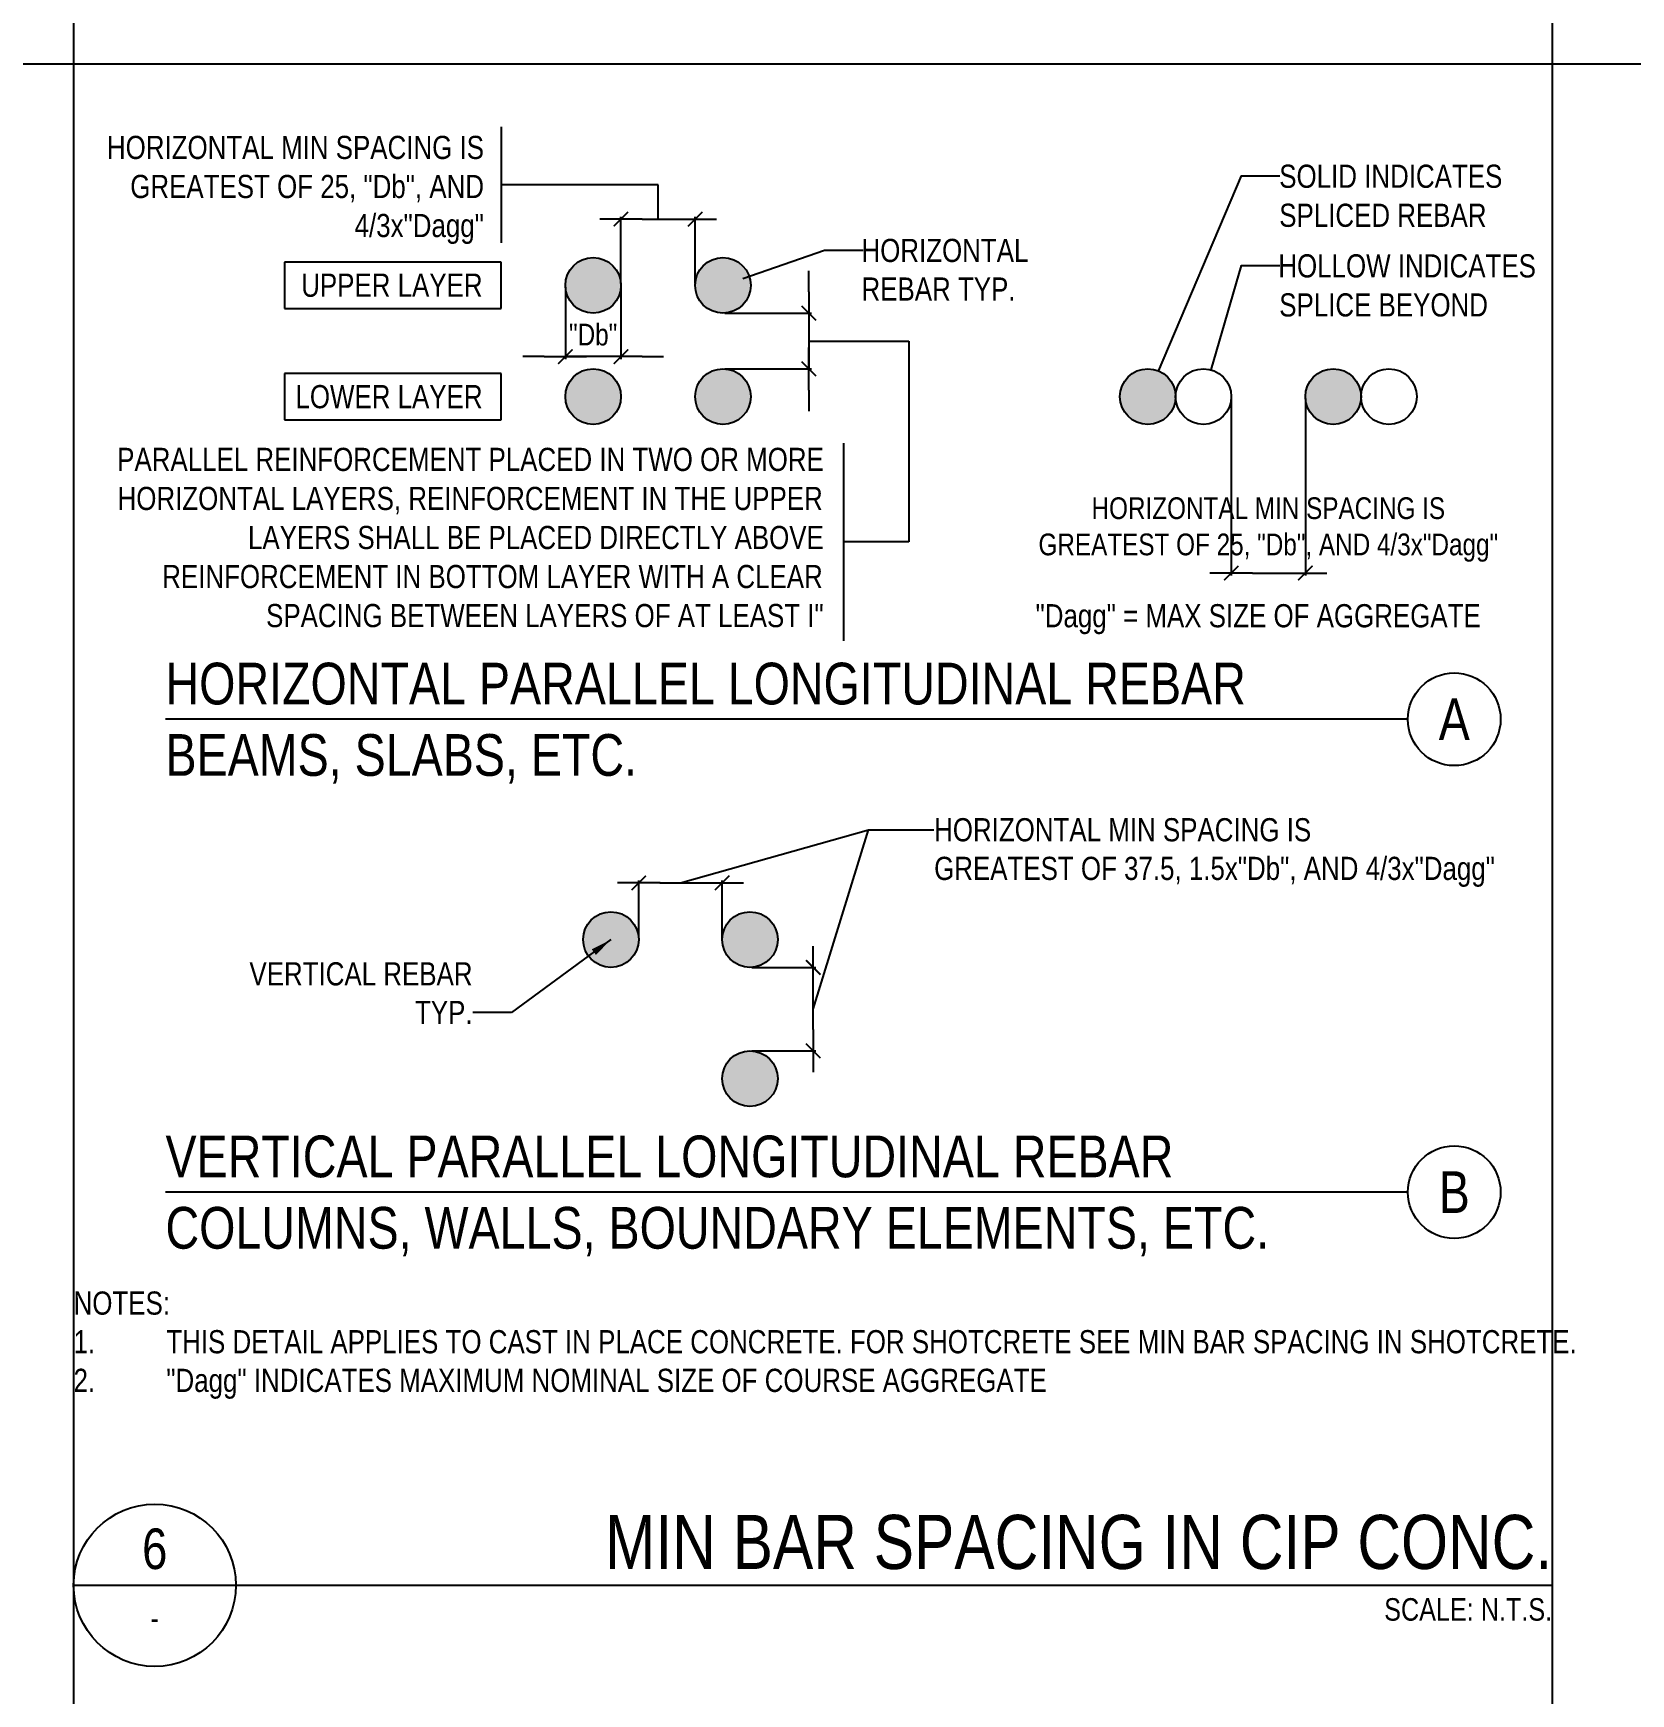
# Model space of a CAD drawing. Header units: millimetres. Extents: x 1990 to 90214, y -16050 to 57150.
# Drawn here: x 19629 to 37268, y 20852 to 39187 of the extents above; entities that cross this region are included whole.
import ezdxf
from ezdxf.enums import TextEntityAlignment as Align

# ---------------------------------------------------------------- set-up
doc = ezdxf.new("R2010")
doc.units = ezdxf.units.MM
doc.layers.add('NPLT-JLA', color=193, linetype='Continuous', plot=False)
for name, color, linetype in [('S-G-DIMS', 1, 'Continuous'), ('S-G-LEDR', 2, 'Continuous'), ('S-G-STTL', 4, 'Continuous'), ('S-G-TEXT', 3, 'Continuous'), ('S-G-THIN', 1, 'Continuous'), ('S-G-TITL', 7, 'Continuous'), ('S-G-TITLREF', 4, 'Continuous'), ('S-LOCI-DIM-IN-100', 1, 'Continuous')]:
    doc.layers.add(name, color=color, linetype=linetype)
doc.styles.add('ARIAL', font='arial.ttf', dxfattribs={"width": 0.8})
doc.dimstyles.new('ARIALDIMS', dxfattribs={"dimscale": 12, "dimtxt": 20, "dimasz": 19.5, "dimexe": 2.25, "dimexo": 1.75, "dimgap": 10, "dimtad": 1, "dimzin": 3, "dimdsep": 46, "dimtxsty": 'ARIAL', "dimblk1": 'nyatick', "dimblk2": 'nyatick', "dimsah": 1, "dimcen": 2.25, "dimclrd": 1, "dimclre": 1, "dimclrt": 2, "dimadec": 0, "dimazin": 0, "dimtfac": 1, "dimtmove": 0, "dimatfit": 3, "dimfxl": 1, "dimfrac": 2, "dimtolj": 1, "dimtzin": 0, "dimarcsym": 0})

# ---------------------------------------------------------------- blocks, each defined once
blk = doc.blocks.new('nyatick')
at = {"layer": 'S-G-DIMS'}
blk.add_line((-1.005000000008295, 9.094947017729282e-13), (1.004999999997381, 9.094947017729282e-13), dxfattribs=at)
at = {"layer": 'S-G-DIMS', "const_width": 0.07999999999999999}
blk.add_lwpolyline([(0.3399999999928696, 0.3400000000001455), (-0.3400000000037835, -0.339999999999236)], dxfattribs=at)
blk = doc.blocks.new('*D67')
at = {"layer": 'Defpoints', "color": 0, "transparency": 16777216}
for p in [(27236.22325240022, 29805.70874182626), (26314.88704550372, 29179.5302014247), (27236.22325240022, 29179.5302014247)]:
    blk.add_point(p, dxfattribs=at)
at = {"layer": 'S-LOCI-DIM-IN-100', "color": 1, "lineweight": -2, "transparency": 16777216}
for p, q in [((26314.88704550372, 29200.5302014247), (26314.88704550372, 29832.70874182626)), ((26548.88704550372, 29805.70874182626), (27002.22325240022, 29805.70874182626)), ((27236.22325240022, 29200.5302014247), (27236.22325240022, 29832.70874182626))]:
    blk.add_line(p, q, dxfattribs=at)
at = {"layer": 'S-LOCI-DIM-IN-100', "color": 1, "lineweight": -2, "transparency": 16777216, "xscale": 234, "yscale": 234, "zscale": 234, "rotation": 180}
blk.add_blockref('nyatick', (26314.88704550372, 29805.70874182626), dxfattribs=at)
at = {"layer": 'S-LOCI-DIM-IN-100', "color": 1, "lineweight": -2, "transparency": 16777216, "xscale": 234, "yscale": 234, "zscale": 234}
blk.add_blockref('nyatick', (27236.22325240022, 29805.70874182626), dxfattribs=at)
blk = doc.blocks.new('*D68')
at = {"layer": 'Defpoints', "color": 0, "transparency": 16777216}
for p in [(27543.3353213658, 28872.41813245918), (28241.53791573472, 28872.41813245918), (27543.3353213658, 27951.08192556266)]:
    blk.add_point(p, dxfattribs=at)
at = {"layer": 'S-LOCI-DIM-IN-100', "color": 1, "lineweight": -2, "transparency": 16777216}
for p, q in [((27564.3353213658, 28872.41813245918), (28268.53791573472, 28872.41813245918)), ((28241.53791573472, 28185.08192556266), (28241.53791573472, 28638.41813245918)), ((27564.3353213658, 27951.08192556266), (28268.53791573472, 27951.08192556266))]:
    blk.add_line(p, q, dxfattribs=at)
at = {"layer": 'S-LOCI-DIM-IN-100', "color": 1, "lineweight": -2, "transparency": 16777216, "xscale": 234, "yscale": 234, "zscale": 234}
for p, rotation in [((28241.53791573472, 28872.41813245918), 90), ((28241.53791573472, 27951.08192556266), 270)]:
    blk.add_blockref('nyatick', p, dxfattribs=dict(at, rotation=rotation))

msp = doc.modelspace()

# ---------------------------------------------------------------- hatches: boundary and pattern name
at = {"layer": 'S-G-THIN'}
h = msp.add_hatch(color=256, dxfattribs=at)
h.dxf.hatch_style = 1
edge = h.paths.add_edge_path()
edge.add_arc((25811.62661797292, 36403.07003294649), 307.1120689655148, 0, 360)
h = msp.add_hatch(color=256, dxfattribs=at)
h.dxf.hatch_style = 1
edge = h.paths.add_edge_path()
edge.add_arc((27244.8162731453, 36403.07003294649), 307.1120689655148, 0, 360)
h = msp.add_hatch(color=256, dxfattribs=at)
h.dxf.hatch_style = 1
edge = h.paths.add_edge_path()
edge.add_arc((25811.62661797292, 35174.62175708442), 307.1120689655148, 0, 360)
h = msp.add_hatch(color=256, dxfattribs=at)
h.dxf.hatch_style = 1
edge = h.paths.add_edge_path()
edge.add_arc((27244.8162731453, 35174.62175708442), 307.1120689655148, 0, 360)
h = msp.add_hatch(color=256, dxfattribs=at)
h.dxf.hatch_style = 1
edge = h.paths.add_edge_path()
edge.add_arc((31935.54251171516, 35174.62175708442), 307.1120689655148, 0, 360)
h = msp.add_hatch(color=256, dxfattribs=at)
h.dxf.hatch_style = 1
edge = h.paths.add_edge_path()
edge.add_arc((33982.9563048186, 35174.62175708442), 307.1120689655148, 0, 360)
h = msp.add_hatch(color=256, dxfattribs=at)
h.dxf.hatch_style = 1
edge = h.paths.add_edge_path()
edge.add_arc((26007.77497653821, 29179.5302014247), 307.1120689655148, 0, 360)
h = msp.add_hatch(color=256, dxfattribs=at)
h.dxf.hatch_style = 1
edge = h.paths.add_edge_path()
edge.add_arc((27543.33532136579, 29179.5302014247), 307.1120689655148, 0, 360)
h = msp.add_hatch(color=256, dxfattribs=at)
h.dxf.hatch_style = 1
edge = h.paths.add_edge_path()
edge.add_arc((27543.33532136579, 27643.96985659712), 307.1120689655148, 0, 360)

# ---------------------------------------------------------------- linework, layer by layer
at = {"layer": 'NPLT-JLA'}
for p, q in [((20074.99999999999, 57150), (20074.99999999999, -16050.00004077927)), ((36399.99999999999, 57150), (36399.99999999999, -16050.00004077927)), ((2250, 38850), (72050, 38850))]:
    msp.add_line(p, q, dxfattribs=at)
at = {"layer": 'S-G-DIMS'}
for p, q in [((24795.66682865321, 38154.33094561186), (24795.66682865321, 36873.75636069605)), ((26528.22144555908, 37514.043653154), (24795.66682865321, 37514.043653154)), ((26528.22144555908, 37134.19648655628), (26528.22144555908, 37514.043653154)), ((24795.66682865321, 36658.99675708442), (22405.23170343968, 36658.99675708442)), ((22405.23170343968, 36658.99675708442), (22405.23170343968, 36147.14330880853)), ((24795.66682865321, 36147.14330880853), (24795.66682865321, 36658.99675708442)), ((22405.23170343968, 36147.14330880853), (24795.66682865321, 36147.14330880853)), ((28193.66196489296, 35787.31033467066), (29298.17053026794, 35787.31033467066)), ((29298.17053026794, 35787.31033467066), (29298.17053026794, 33570.34087475315)), ((24795.66682865321, 35430.54848122236), (22405.23170343968, 35430.54848122236)), ((22405.23170343968, 35430.54848122236), (22405.23170343968, 34918.69503294649)), ((24795.66682865321, 34918.69503294649), (24795.66682865321, 35430.54848122236)), ((22405.23170343968, 34918.69503294649), (24795.66682865321, 34918.69503294649)), ((28575.63510404721, 34661.22460523911), (28575.63510404721, 32479.45714426725)), ((29298.17053026794, 33570.34087475315), (28575.63510404721, 33570.34087475315))]:
    msp.add_line(p, q, dxfattribs=at)
at = {"layer": 'S-G-LEDR'}
for points in [[(32055.48604333117, 35457.34312544519), (32969.83246811206, 37612.56791236754), (33394.95295412891, 37612.56791236754)], [(27465.83396071234, 36479.92822562962), (28367.27177294995, 36793.40033651581), (28792.39225896681, 36793.40033651581)], [(32635.31381949905, 35469.57854143504), (32969.83246811206, 36622.96029643596), (33394.95295412891, 36622.96029643596)]]:
    msp.add_lwpolyline(points, dxfattribs=at)
msp.add_solid([(27478.64365949286, 36443.09194436845), (27244.8162731453, 36403.07003294649), (27453.02426193182, 36516.7645068908)], dxfattribs=at)
at = {"layer": 'S-G-STTL'}
for p, q in [((34807.28540074208, 31612.11848828192), (21089.61298694908, 31612.11848828192)), ((34807.28540074208, 26391.21331586812), (21089.61298694908, 26391.21331586812))]:
    msp.add_line(p, q, dxfattribs=at)
for centre in [(35319.13884901792, 31612.11848828192), (35319.13884901792, 26391.21331586812)]:
    msp.add_circle(centre, 511.853448275858, dxfattribs=at)
at = {"layer": 'S-G-THIN'}
for centre in [(25811.62661797292, 36403.07003294649), (27244.8162731453, 36403.07003294649), (25811.62661797292, 35174.62175708442), (27244.8162731453, 35174.62175708442), (31935.54251171516, 35174.62175708442), (32549.76664964621, 35174.62175708442), (33982.9563048186, 35174.62175708442), (34597.18044274965, 35174.62175708442), (26007.77497653821, 29179.5302014247), (27543.33532136579, 29179.5302014247), (27543.33532136579, 27643.96985659712)]:
    msp.add_circle(centre, 307.1120689655148, dxfattribs=at)
at = {"layer": 'S-G-TITLREF'}
msp.add_line((20074.99999999999, 22049.99998985121), (36400, 22049.99996705117), dxfattribs=at)
msp.add_circle((20970.88414634146, 22049.99996946159), 895.8841463414633, dxfattribs=at)
at = {"layer": 'S-LOCI-DIM-IN-100', "color": 1}
for p, q in [((26118.73868693843, 36424.07003294649), (26118.73868693843, 37161.19648655628)), ((26352.73868693843, 37134.19648655628), (26703.70420417979, 37134.19648655628)), ((26937.70420417979, 36424.07003294649), (26937.70420417979, 37161.19648655628)), ((28193.66196489438, 36329.95796398098), (28193.66196489438, 36563.95796398098)), ((25504.51454900736, 36382.07003294649), (25504.51454900736, 35588.98934863505)), ((26118.73868693843, 36382.07003294649), (26118.73868693843, 35588.98934863505)), ((27265.81627314531, 36095.95796398098), (28220.66196489438, 36095.95796398098)), ((28193.66196489438, 36095.95796398098), (28193.66196489438, 35481.73382604995)), ((25270.51454900736, 35615.98934863505), (25036.51454900736, 35615.98934863505)), ((26118.73868693843, 35615.98934863505), (25504.51454900736, 35615.98934863505)), ((26352.73868693843, 35615.98934863505), (26586.73868693843, 35615.98934863505)), ((27265.81627314531, 35481.73382604995), (28220.66196489438, 35481.73382604995)), ((28193.66196489438, 35247.73382604995), (28193.66196489438, 35013.73382604995)), ((32856.87871861176, 35153.62175708442), (32856.87871861176, 33200.00446077222)), ((33675.84423585313, 35153.62175708442), (33675.84423585313, 33200.00446077222)), ((33090.87871861176, 33227.00446077222), (33441.84423585313, 33227.00446077222))]:
    msp.add_line(p, q, dxfattribs=at)

# ---------------------------------------------------------------- block references
at = {"layer": 'S-LOCI-DIM-IN-100', "color": 1, "xscale": 234, "yscale": 234, "zscale": 234}
for p, rotation in [((26118.73868693843, 37134.19648655628), 180), ((28193.66196489438, 36095.95796398098), 270), ((26118.73868693843, 35615.98934863505), 180), ((28193.66196489438, 35481.73382604995), 90), ((32856.87871861176, 33227.00446077222), 180)]:
    msp.add_blockref('nyatick', p, dxfattribs=dict(at, rotation=rotation))
for p in [(26937.70420417979, 37134.19648655628), (25504.51454900736, 35615.98934863505), (33675.84423585313, 33227.00446077222)]:
    msp.add_blockref('nyatick', p, dxfattribs=at)

# ---------------------------------------------------------------- texts
at = {"layer": 'S-G-LEDR', "style": 'ARIAL', "width": 0.8}
for s, p in [('HORIZONTAL MIN SPACING IS', (20443.08729391076, 37798.18708483581)), ('GREATEST OF 25, "Db", AND', (20700.75977475354, 37367.10358481699)), ('SOLID INDICATES', (33386.94065559192, 37480.06560006426)), ('SPLICED REBAR', (33386.94065559192, 37049.15667489696)), ('4/3x"Dagg"', (23177.7674279934, 36936.10737222393)), ('HORIZONTAL', (28774.32444898233, 36660.8980242125)), ('HOLLOW INDICATES', (33376.8851441444, 36490.45798413267)), ('UPPER LAYER', (22588.11353975394, 36277.28885242669)), ('REBAR TYP.', (28774.74342862598, 36234.35347033319)), ('SPLICE BEYOND', (33386.94065559192, 36059.37448411385)), ('LOWER LAYER', (22524.70795368205, 35046.57110349488)), ('PARALLEL REINFORCEMENT PLACED IN TWO OR MORE', (20556.30648282929, 34353.48744874756)), ('HORIZONTAL LAYERS, REINFORCEMENT IN THE UPPER', (20560.63593914697, 33922.40394872874)), ('LAYERS SHALL BE PLACED DIRECTLY ABOVE', (22001.08795400465, 33491.32044870993)), ('REINFORCEMENT IN BOTTOM LAYER WITH A CLEAR', (21053.63531983803, 33060.23694869111)), ('SPACING BETWEEN LAYERS OF AT LEAST I"', (22200.52226438053, 32629.15344867229)), ('"Dagg" = MAX SIZE OF AGGREGATE', (30696.47000490548, 32627.35932387461))]:
    msp.add_text(s, height=255.9267323275842, dxfattribs=at).set_placement(p)
at = {"layer": 'S-G-LEDR', "char_height": 255.9267323275842, "style": 'ARIAL'}
for s, insert, width, attachment_point in [('\\A1;HORIZONTAL MIN SPACING IS\\PGREATEST OF 37.5, 1.5x"Db", AND 4/3x"Dagg"', (29576.29595768934, 30520.26547483259), 6471.133914897686, 1), ('VERTICAL REBAR\\PTYP.', (24479.90161907224, 28246.87913603595), 3301.15489251646, 9), ('\\A1;NOTES:\\P\\pxi-2,l2;1.^ITHIS DETAIL APPLIES TO CAST IN PLACE CONCRETE. FOR SHOTCRETE SEE MIN BAR SPACING IN SHOTCRETE.\\P2.^I"Dagg" INDICATES MAXIMUM NOMINAL SIZE OF COURSE AGGREGATE', (20074.99999999999, 25294.07290015592), 16607.15493254243, 1)]:
    msp.add_mtext(s, dxfattribs=dict(at, insert=insert, width=width, attachment_point=attachment_point))
at = {"layer": 'S-G-STTL', "style": 'ARIAL', "width": 0.8}
for s, p in [('HORIZONTAL PARALLEL LONGITUDINAL REBAR', (21089.61298694904, 31775.91159173022)), ('BEAMS, SLABS, ETC.', (21089.61298694904, 30987.65728138533)), ('VERTICAL PARALLEL LONGITUDINAL REBAR', (21089.61298694904, 26555.00641931643)), ('COLUMNS, WALLS, BOUNDARY ELEMENTS, ETC.', (21089.61298694904, 25766.75210897152))]:
    msp.add_text(s, height=460.6681034482722, dxfattribs=at).set_placement(p)
for s, p in [('A', (35319.13884901792, 31612.11848828192)), ('B', (35319.13884901792, 26391.21331586812))]:
    msp.add_text(s, height=460.6681034482722, dxfattribs=at).set_placement(p, align=Align.MIDDLE)
at = {"layer": 'S-G-TEXT', "color": 7, "insert": (36399.99999999999, 21908.07993776506), "char_height": 248.8567152804876, "width": 1863.917785205539, "attachment_point": 3, "style": 'ARIAL'}
msp.add_mtext('\\W0.8000;SCALE: N.T.S.', dxfattribs=at)
at = {"layer": 'S-G-TITL', "insert": (36399.99999999999, 22827.39558181688), "char_height": 597.2560975609781, "width": 14259.21150132756, "attachment_point": 3, "style": 'ARIAL'}
msp.add_mtext('MIN BAR SPACING IN CIP CONC.', dxfattribs=at)
at = {"layer": 'S-G-TITLREF', "style": 'ARIAL'}
for s, height, width, p in [('6', 447.9420731707364, 0.7999999999995481, (20970.88414634146, 22453.47215395359)), ('-', 248.8567152804876, 0.7999999999995565, (20970.88414634146, 21687.73281542269))]:
    msp.add_text(s, height=height, dxfattribs=dict(at, width=width)).set_placement(p, align=Align.MIDDLE)
at = {"layer": 'S-LOCI-DIM-IN-100', "color": 2, "char_height": 240, "attachment_point": 5, "style": 'ARIAL'}
for s, insert in [('\\A1;"Db"', (25811.6266179729, 35857.95387796656)), ('\\A1;HORIZONTAL MIN SPACING IS\\PGREATEST OF 25, "Db", AND 4/3x"Dagg"', (33266.36147723244, 33706.54061356895))]:
    msp.add_mtext(s, dxfattribs=dict(at, insert=insert))

# ---------------------------------------------------------------- dimensions: what is measured, and where the dimension line sits
at = {"layer": 'S-LOCI-DIM-IN-100'}
dim = msp.add_linear_dim(base=(27236.22325240022, 29805.70874182626), p1=(26314.88704550372, 29179.5302014247), p2=(27236.22325240022, 29179.5302014247), text=' ', dimstyle='ARIALDIMS', dxfattribs=at)
dim.commit()
dim.dimension.update_dxf_attribs({"geometry": '*D67', "text_midpoint": (26775.55514895197, 29805.70874182626)})
dim = msp.add_linear_dim(base=(28241.53791573472, 28872.41813245918), p1=(27543.33532136579, 27951.08192556265), p2=(27543.33532136579, 28872.41813245917), angle=90, text=' ', dimstyle='ARIALDIMS', dxfattribs=at)
dim.commit()
dim.dimension.update_dxf_attribs({"geometry": '*D68', "text_midpoint": (28241.53791573472, 28411.75002901091)})

# ---------------------------------------------------------------- leaders
at = {"layer": 'S-G-LEDR', "annotation_type": 0, "has_hookline": 1}
for points, override, hookline_direction in [([(26775.55514895198, 29805.70874182626), (28851.74411398964, 30392.30210866881), (29571.45954715444, 30392.30210866881)], {"dimgap": 0.05, "dimtad": 0, "dimldrblk": 'None'}, 0), ([(26007.77497653821, 29179.5302014247), (24909.85851562394, 28374.84250219975), (24484.73802960712, 28374.84250219975)], {"dimgap": 0.05, "dimtad": 0}, 1)]:
    msp.add_leader(points, dimstyle='ARIALDIMS', override=override, dxfattribs=dict(at, hookline_direction=hookline_direction))
at = {"layer": 'S-G-LEDR'}
msp.add_leader([(28241.53791573329, 28411.75002901091), (28851.74411398964, 30392.30210866881)], dimstyle='ARIALDIMS', override={"dimtad": 0, "dimldrblk": 'None'}, dxfattribs=at)

doc.saveas('drawing.dxf')
